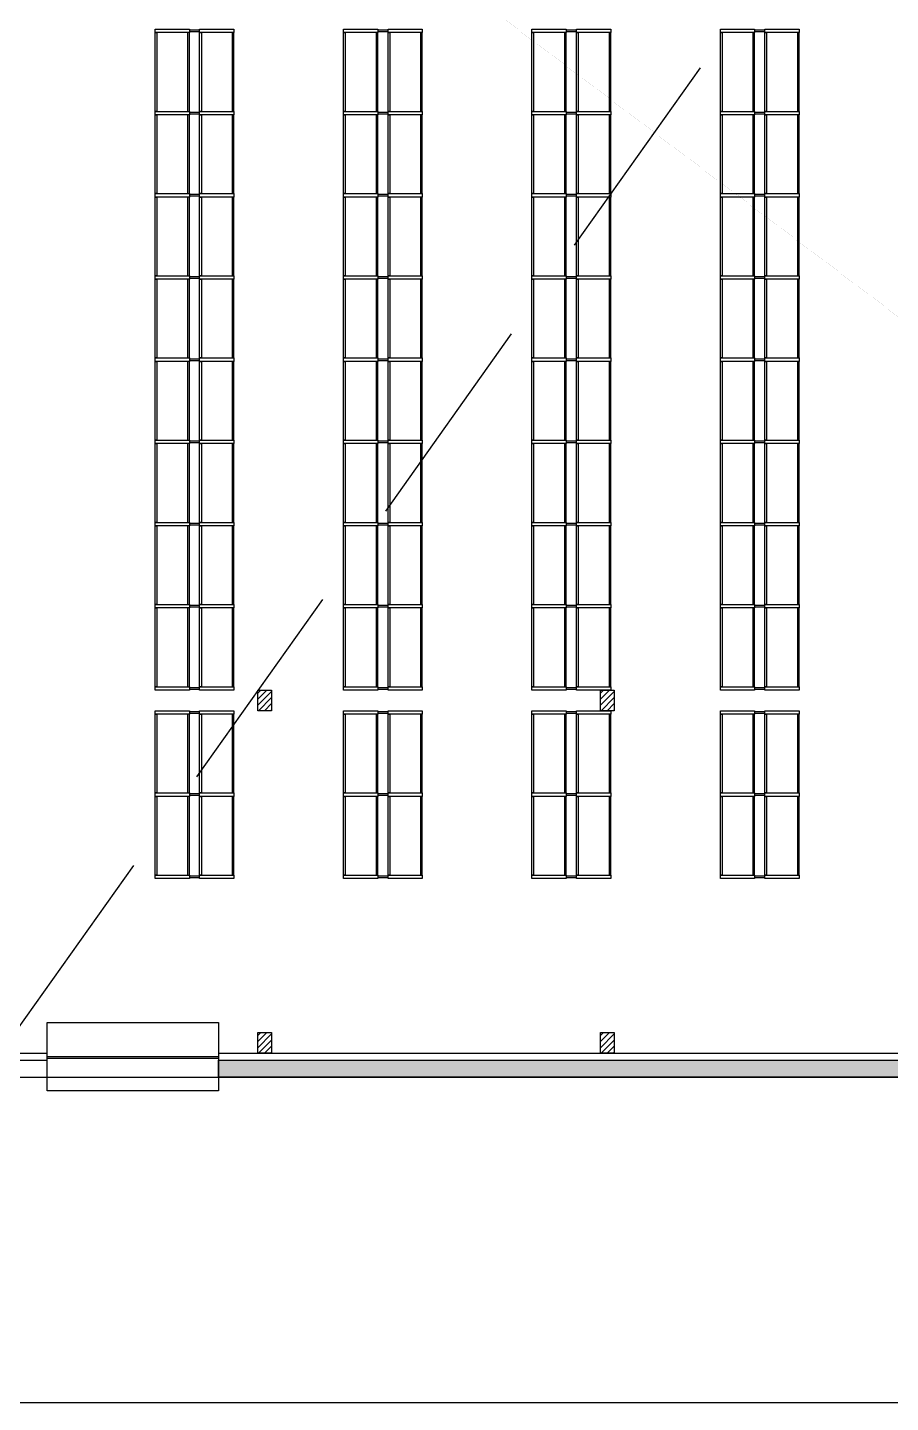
# Model space of a CAD drawing. Header units: millimetres. Extents: x 403 to 619, y 594 to 709.
# Drawn here: x 566.16 to 591.36, y 594.22 to 634.37 of the extents above; entities that cross this region are included whole.
import ezdxf

# ---------------------------------------------------------------- set-up
doc = ezdxf.new("R2010")
doc.units = ezdxf.units.MM
doc.linetypes.add('HIDDEN', pattern=[9.525, 6.35, -3.175])
for name, color, linetype in [('BASTIDOR', 5, 'Continuous'), ('COTAS', 6, 'Continuous'), ('Hatch', 252, 'Continuous'), ('LARGUERO', 30, 'Continuous'), ('UB', 1, 'Continuous')]:
    doc.layers.add(name, color=color, linetype=linetype)
doc.layers.add('Muros', color=1, linetype='Continuous', lineweight=25)

msp = doc.modelspace()

# ---------------------------------------------------------------- hatches: boundary and pattern name
h = msp.add_hatch()
h.set_pattern_fill('ANSI31', color=253, style=0)
h.set_pattern_definition([(45, (559.71121, 579.83616), (-0.08838835, 0.08838835), [])])
h.paths.add_polyline_path([(572.889582, 614.420915), (572.889582, 615.020915), (573.289582, 615.020915), (573.289582, 614.420915)])
h = msp.add_hatch()
h.set_pattern_fill('ANSI31', color=253, style=0)
h.set_pattern_definition([(45, (569.71121, 579.83616), (-0.08838835, 0.08838835), [])])
h.paths.add_polyline_path([(582.889582, 614.420915), (582.889582, 615.020915), (583.289582, 615.020915), (583.289582, 614.420915)])
h = msp.add_hatch()
h.set_pattern_fill('ANSI31', color=253, style=0)
h.set_pattern_definition([(45, (559.71121, 569.83616), (-0.08838835, 0.08838835), [])])
h.paths.add_polyline_path([(572.889582, 604.420915), (572.889582, 605.020915), (573.289582, 605.020915), (573.289582, 604.420915)])
h = msp.add_hatch()
h.set_pattern_fill('ANSI31', color=253, style=0)
h.set_pattern_definition([(45, (569.71121, 569.83616), (-0.08838835, 0.08838835), [])])
h.paths.add_polyline_path([(582.889582, 604.420915), (582.889582, 605.020915), (583.289582, 605.020915), (583.289582, 604.420915)])
at = {"layer": 'Hatch'}
h = msp.add_hatch(color=256, dxfattribs=at)
h.dxf.hatch_style = 1
h.paths.add_polyline_path([(571.739582, 604.220915), (605.589582, 604.220915), (605.589582, 603.720915), (571.739582, 603.720915)])

# ---------------------------------------------------------------- linework, layer by layer
at = {"color": 253}
for p, q in [((566.739582, 605.320915), (571.739582, 605.320915)), ((566.739582, 603.320915), (566.739582, 605.320915)), ((571.739582, 605.320915), (571.739582, 603.320915)), ((566.739582, 604.320915), (571.739582, 604.320915)), ((566.739582, 604.270915), (571.739582, 604.270915)), ((538.789582, 603.720915), (613.989582, 603.720915)), ((571.739582, 603.320915), (566.739582, 603.320915)), ((529.589582, 594.220915), (619.489582, 594.220915))]:
    msp.add_line(p, q, dxfattribs=at)
for p, q in [((539.989582, 604.420915), (566.739582, 604.420915)), ((539.589582, 604.220915), (566.739582, 604.220915)), ((571.739582, 604.220915), (605.589582, 604.220915))]:
    msp.add_line(p, q)
for points in [[(572.889582, 614.420915), (572.889582, 615.020915), (573.289582, 615.020915), (573.289582, 614.420915), (572.889582, 614.420915)], [(582.889582, 614.420915), (582.889582, 615.020915), (583.289582, 615.020915), (583.289582, 614.420915), (582.889582, 614.420915)], [(572.889582, 604.420915), (572.889582, 605.020915), (573.289582, 605.020915), (573.289582, 604.420915), (572.889582, 604.420915)], [(582.889582, 604.420915), (582.889582, 605.020915), (583.289582, 605.020915), (583.289582, 604.420915), (582.889582, 604.420915)]]:
    msp.add_lwpolyline(points, dxfattribs=at)
msp.add_lwpolyline([(571.739582, 604.220915), (605.589582, 604.220915), (605.589582, 603.720915), (571.739582, 603.720915), (571.739582, 604.220915)])
at = {"layer": 'BASTIDOR', "color": 253}
for points in [[(570.889582, 634.320915), (570.889582, 634.220915), (569.889582, 634.220915), (569.889582, 634.320915)], [(572.189582, 634.320915), (572.189582, 634.220915), (571.189582, 634.220915), (571.189582, 634.320915)], [(576.389582, 634.320915), (576.389582, 634.220915), (575.389582, 634.220915), (575.389582, 634.320915)], [(577.689582, 634.320915), (577.689582, 634.220915), (576.689582, 634.220915), (576.689582, 634.320915)], [(581.889582, 634.320915), (581.889582, 634.220915), (580.889582, 634.220915), (580.889582, 634.320915)], [(583.189582, 634.320915), (583.189582, 634.220915), (582.189582, 634.220915), (582.189582, 634.320915)], [(587.389582, 634.320915), (587.389582, 634.220915), (586.389582, 634.220915), (586.389582, 634.320915)], [(588.689582, 634.320915), (588.689582, 634.220915), (587.689582, 634.220915), (587.689582, 634.320915)], [(570.889582, 631.920915), (570.889582, 631.820915), (569.889582, 631.820915), (569.889582, 631.920915)], [(572.189582, 631.920915), (572.189582, 631.820915), (571.189582, 631.820915), (571.189582, 631.920915)], [(576.389582, 631.920915), (576.389582, 631.820915), (575.389582, 631.820915), (575.389582, 631.920915)], [(577.689582, 631.920915), (577.689582, 631.820915), (576.689582, 631.820915), (576.689582, 631.920915)], [(581.889582, 631.920915), (581.889582, 631.820915), (580.889582, 631.820915), (580.889582, 631.920915)], [(583.189582, 631.920915), (583.189582, 631.820915), (582.189582, 631.820915), (582.189582, 631.920915)], [(587.389582, 631.920915), (587.389582, 631.820915), (586.389582, 631.820915), (586.389582, 631.920915)], [(588.689582, 631.920915), (588.689582, 631.820915), (587.689582, 631.820915), (587.689582, 631.920915)], [(570.889582, 629.520915), (570.889582, 629.420915), (569.889582, 629.420915), (569.889582, 629.520915)], [(572.189582, 629.520915), (572.189582, 629.420915), (571.189582, 629.420915), (571.189582, 629.520915)], [(576.389582, 629.520915), (576.389582, 629.420915), (575.389582, 629.420915), (575.389582, 629.520915)], [(577.689582, 629.520915), (577.689582, 629.420915), (576.689582, 629.420915), (576.689582, 629.520915)], [(581.889582, 629.520915), (581.889582, 629.420915), (580.889582, 629.420915), (580.889582, 629.520915)], [(583.189582, 629.520915), (583.189582, 629.420915), (582.189582, 629.420915), (582.189582, 629.520915)], [(587.389582, 629.520915), (587.389582, 629.420915), (586.389582, 629.420915), (586.389582, 629.520915)], [(588.689582, 629.520915), (588.689582, 629.420915), (587.689582, 629.420915), (587.689582, 629.520915)], [(570.889582, 627.120915), (570.889582, 627.020915), (569.889582, 627.020915), (569.889582, 627.120915)], [(570.889582, 627.120915), (570.889582, 627.020915), (569.889582, 627.020915), (569.889582, 627.120915)], [(572.189582, 627.120915), (572.189582, 627.020915), (571.189582, 627.020915), (571.189582, 627.120915)], [(572.189582, 627.120915), (572.189582, 627.020915), (571.189582, 627.020915), (571.189582, 627.120915)], [(576.389582, 627.120915), (576.389582, 627.020915), (575.389582, 627.020915), (575.389582, 627.120915)], [(576.389582, 627.120915), (576.389582, 627.020915), (575.389582, 627.020915), (575.389582, 627.120915)], [(577.689582, 627.120915), (577.689582, 627.020915), (576.689582, 627.020915), (576.689582, 627.120915)], [(577.689582, 627.120915), (577.689582, 627.020915), (576.689582, 627.020915), (576.689582, 627.120915)], [(581.889582, 627.120915), (581.889582, 627.020915), (580.889582, 627.020915), (580.889582, 627.120915)], [(583.189582, 627.120915), (583.189582, 627.020915), (582.189582, 627.020915), (582.189582, 627.120915)], [(587.389582, 627.120915), (587.389582, 627.020915), (586.389582, 627.020915), (586.389582, 627.120915)], [(588.689582, 627.120915), (588.689582, 627.020915), (587.689582, 627.020915), (587.689582, 627.120915)], [(570.889582, 624.720915), (570.889582, 624.620915), (569.889582, 624.620915), (569.889582, 624.720915)], [(572.189582, 624.720915), (572.189582, 624.620915), (571.189582, 624.620915), (571.189582, 624.720915)], [(576.389582, 624.720915), (576.389582, 624.620915), (575.389582, 624.620915), (575.389582, 624.720915)], [(577.689582, 624.720915), (577.689582, 624.620915), (576.689582, 624.620915), (576.689582, 624.720915)], [(581.889582, 624.720915), (581.889582, 624.620915), (580.889582, 624.620915), (580.889582, 624.720915)], [(583.189582, 624.720915), (583.189582, 624.620915), (582.189582, 624.620915), (582.189582, 624.720915)], [(587.389582, 624.720915), (587.389582, 624.620915), (586.389582, 624.620915), (586.389582, 624.720915)], [(588.689582, 624.720915), (588.689582, 624.620915), (587.689582, 624.620915), (587.689582, 624.720915)], [(570.889582, 622.320915), (570.889582, 622.220915), (569.889582, 622.220915), (569.889582, 622.320915)], [(572.189582, 622.320915), (572.189582, 622.220915), (571.189582, 622.220915), (571.189582, 622.320915)], [(576.389582, 622.320915), (576.389582, 622.220915), (575.389582, 622.220915), (575.389582, 622.320915)], [(577.689582, 622.320915), (577.689582, 622.220915), (576.689582, 622.220915), (576.689582, 622.320915)], [(581.889582, 622.320915), (581.889582, 622.220915), (580.889582, 622.220915), (580.889582, 622.320915)], [(583.189582, 622.320915), (583.189582, 622.220915), (582.189582, 622.220915), (582.189582, 622.320915)], [(587.389582, 622.320915), (587.389582, 622.220915), (586.389582, 622.220915), (586.389582, 622.320915)], [(588.689582, 622.320915), (588.689582, 622.220915), (587.689582, 622.220915), (587.689582, 622.320915)], [(570.889582, 619.920915), (570.889582, 619.820915), (569.889582, 619.820915), (569.889582, 619.920915)], [(572.189582, 619.920915), (572.189582, 619.820915), (571.189582, 619.820915), (571.189582, 619.920915)], [(576.389582, 619.920915), (576.389582, 619.820915), (575.389582, 619.820915), (575.389582, 619.920915)], [(577.689582, 619.920915), (577.689582, 619.820915), (576.689582, 619.820915), (576.689582, 619.920915)], [(581.889582, 619.920915), (581.889582, 619.820915), (580.889582, 619.820915), (580.889582, 619.920915)], [(583.189582, 619.920915), (583.189582, 619.820915), (582.189582, 619.820915), (582.189582, 619.920915)], [(587.389582, 619.920915), (587.389582, 619.820915), (586.389582, 619.820915), (586.389582, 619.920915)], [(588.689582, 619.920915), (588.689582, 619.820915), (587.689582, 619.820915), (587.689582, 619.920915)], [(570.889582, 617.520915), (570.889582, 617.420915), (569.889582, 617.420915), (569.889582, 617.520915)], [(572.189582, 617.520915), (572.189582, 617.420915), (571.189582, 617.420915), (571.189582, 617.520915)], [(576.389582, 617.520915), (576.389582, 617.420915), (575.389582, 617.420915), (575.389582, 617.520915)], [(577.689582, 617.520915), (577.689582, 617.420915), (576.689582, 617.420915), (576.689582, 617.520915)], [(581.889582, 617.520915), (581.889582, 617.420915), (580.889582, 617.420915), (580.889582, 617.520915)], [(583.189582, 617.520915), (583.189582, 617.420915), (582.189582, 617.420915), (582.189582, 617.520915)], [(587.389582, 617.520915), (587.389582, 617.420915), (586.389582, 617.420915), (586.389582, 617.520915)], [(588.689582, 617.520915), (588.689582, 617.420915), (587.689582, 617.420915), (587.689582, 617.520915)], [(570.889582, 615.120915), (570.889582, 615.020915), (569.889582, 615.020915), (569.889582, 615.120915)], [(572.189582, 615.120915), (572.189582, 615.020915), (571.189582, 615.020915), (571.189582, 615.120915)], [(576.389582, 615.120915), (576.389582, 615.020915), (575.389582, 615.020915), (575.389582, 615.120915)], [(577.689582, 615.120915), (577.689582, 615.020915), (576.689582, 615.020915), (576.689582, 615.120915)], [(581.889582, 615.120915), (581.889582, 615.020915), (580.889582, 615.020915), (580.889582, 615.120915)], [(583.189582, 615.120915), (583.189582, 615.020915), (582.189582, 615.020915), (582.189582, 615.120915)], [(587.389582, 615.120915), (587.389582, 615.020915), (586.389582, 615.020915), (586.389582, 615.120915)], [(588.689582, 615.120915), (588.689582, 615.020915), (587.689582, 615.020915), (587.689582, 615.120915)], [(570.889582, 614.420915), (570.889582, 614.320915), (569.889582, 614.320915), (569.889582, 614.420915)], [(572.189582, 614.420915), (572.189582, 614.320915), (571.189582, 614.320915), (571.189582, 614.420915)], [(576.389582, 614.420915), (576.389582, 614.320915), (575.389582, 614.320915), (575.389582, 614.420915)], [(577.689582, 614.420915), (577.689582, 614.320915), (576.689582, 614.320915), (576.689582, 614.420915)], [(581.889582, 614.420915), (581.889582, 614.320915), (580.889582, 614.320915), (580.889582, 614.420915)], [(583.189582, 614.420915), (583.189582, 614.320915), (582.189582, 614.320915), (582.189582, 614.420915)], [(587.389582, 614.420915), (587.389582, 614.320915), (586.389582, 614.320915), (586.389582, 614.420915)], [(588.689582, 614.420915), (588.689582, 614.320915), (587.689582, 614.320915), (587.689582, 614.420915)], [(570.889582, 612.020915), (570.889582, 611.920915), (569.889582, 611.920915), (569.889582, 612.020915)], [(572.189582, 612.020915), (572.189582, 611.920915), (571.189582, 611.920915), (571.189582, 612.020915)], [(576.389582, 612.020915), (576.389582, 611.920915), (575.389582, 611.920915), (575.389582, 612.020915)], [(577.689582, 612.020915), (577.689582, 611.920915), (576.689582, 611.920915), (576.689582, 612.020915)], [(581.889582, 612.020915), (581.889582, 611.920915), (580.889582, 611.920915), (580.889582, 612.020915)], [(583.189582, 612.020915), (583.189582, 611.920915), (582.189582, 611.920915), (582.189582, 612.020915)], [(587.389582, 612.020915), (587.389582, 611.920915), (586.389582, 611.920915), (586.389582, 612.020915)], [(588.689582, 612.020915), (588.689582, 611.920915), (587.689582, 611.920915), (587.689582, 612.020915)], [(570.889582, 609.620915), (570.889582, 609.520915), (569.889582, 609.520915), (569.889582, 609.620915)], [(572.189582, 609.620915), (572.189582, 609.520915), (571.189582, 609.520915), (571.189582, 609.620915)], [(576.389582, 609.620915), (576.389582, 609.520915), (575.389582, 609.520915), (575.389582, 609.620915)], [(577.689582, 609.620915), (577.689582, 609.520915), (576.689582, 609.520915), (576.689582, 609.620915)], [(581.889582, 609.620915), (581.889582, 609.520915), (580.889582, 609.520915), (580.889582, 609.620915)], [(583.189582, 609.620915), (583.189582, 609.520915), (582.189582, 609.520915), (582.189582, 609.620915)], [(587.389582, 609.620915), (587.389582, 609.520915), (586.389582, 609.520915), (586.389582, 609.620915)], [(588.689582, 609.620915), (588.689582, 609.520915), (587.689582, 609.520915), (587.689582, 609.620915)]]:
    msp.add_lwpolyline(points, close=True, dxfattribs=at)
at = {"layer": 'COTAS', "linetype": 'HIDDEN'}
msp.add_line((565.589582, 604.720915), (612.889582, 671.320915), dxfattribs=at)
at = {"layer": 'COTAS', "linetype": 'HIDDEN', "const_width": 0.0015}
msp.add_lwpolyline([(613.289582, 609.520915), (561.739582, 648.477068)], dxfattribs=at)
at = {"layer": 'LARGUERO', "color": 253}
for points in [[(569.939582, 634.220915), (569.939582, 631.920915), (569.889582, 631.920915), (569.889582, 634.220915)], [(570.839582, 634.220915), (570.839582, 631.920915), (570.889582, 631.920915), (570.889582, 634.220915)], [(571.239582, 634.220915), (571.239582, 631.920915), (571.189582, 631.920915), (571.189582, 634.220915)], [(571.239582, 634.220915), (571.239582, 631.920915), (571.189582, 631.920915), (571.189582, 634.220915)], [(572.139582, 634.220915), (572.139582, 631.920915), (572.189582, 631.920915), (572.189582, 634.220915)], [(575.439582, 634.220915), (575.439582, 631.920915), (575.389582, 631.920915), (575.389582, 634.220915)], [(576.339582, 634.220915), (576.339582, 631.920915), (576.389582, 631.920915), (576.389582, 634.220915)], [(576.739582, 634.220915), (576.739582, 631.920915), (576.689582, 631.920915), (576.689582, 634.220915)], [(577.639582, 634.220915), (577.639582, 631.920915), (577.689582, 631.920915), (577.689582, 634.220915)], [(580.939582, 634.220915), (580.939582, 631.920915), (580.889582, 631.920915), (580.889582, 634.220915)], [(581.839582, 634.220915), (581.839582, 631.920915), (581.889582, 631.920915), (581.889582, 634.220915)], [(582.239582, 634.220915), (582.239582, 631.920915), (582.189582, 631.920915), (582.189582, 634.220915)], [(583.139582, 634.220915), (583.139582, 631.920915), (583.189582, 631.920915), (583.189582, 634.220915)], [(586.439582, 634.220915), (586.439582, 631.920915), (586.389582, 631.920915), (586.389582, 634.220915)], [(587.339582, 634.220915), (587.339582, 631.920915), (587.389582, 631.920915), (587.389582, 634.220915)], [(587.739582, 634.220915), (587.739582, 631.920915), (587.689582, 631.920915), (587.689582, 634.220915)], [(588.639582, 634.220915), (588.639582, 631.920915), (588.689582, 631.920915), (588.689582, 634.220915)], [(569.939582, 631.820915), (569.939582, 629.520915), (569.889582, 629.520915), (569.889582, 631.820915)], [(570.839582, 631.820915), (570.839582, 629.520915), (570.889582, 629.520915), (570.889582, 631.820915)], [(571.239582, 631.820915), (571.239582, 629.520915), (571.189582, 629.520915), (571.189582, 631.820915)], [(571.239582, 631.820915), (571.239582, 629.520915), (571.189582, 629.520915), (571.189582, 631.820915)], [(572.139582, 631.820915), (572.139582, 629.520915), (572.189582, 629.520915), (572.189582, 631.820915)], [(575.439582, 631.820915), (575.439582, 629.520915), (575.389582, 629.520915), (575.389582, 631.820915)], [(576.339582, 631.820915), (576.339582, 629.520915), (576.389582, 629.520915), (576.389582, 631.820915)], [(576.739582, 631.820915), (576.739582, 629.520915), (576.689582, 629.520915), (576.689582, 631.820915)], [(577.639582, 631.820915), (577.639582, 629.520915), (577.689582, 629.520915), (577.689582, 631.820915)], [(580.939582, 631.820915), (580.939582, 629.520915), (580.889582, 629.520915), (580.889582, 631.820915)], [(581.839582, 631.820915), (581.839582, 629.520915), (581.889582, 629.520915), (581.889582, 631.820915)], [(582.239582, 631.820915), (582.239582, 629.520915), (582.189582, 629.520915), (582.189582, 631.820915)], [(583.139582, 631.820915), (583.139582, 629.520915), (583.189582, 629.520915), (583.189582, 631.820915)], [(586.439582, 631.820915), (586.439582, 629.520915), (586.389582, 629.520915), (586.389582, 631.820915)], [(587.339582, 631.820915), (587.339582, 629.520915), (587.389582, 629.520915), (587.389582, 631.820915)], [(587.739582, 631.820915), (587.739582, 629.520915), (587.689582, 629.520915), (587.689582, 631.820915)], [(588.639582, 631.820915), (588.639582, 629.520915), (588.689582, 629.520915), (588.689582, 631.820915)], [(569.939582, 629.420915), (569.939582, 627.120915), (569.889582, 627.120915), (569.889582, 629.420915)], [(570.839582, 629.420915), (570.839582, 627.120915), (570.889582, 627.120915), (570.889582, 629.420915)], [(571.239582, 629.420915), (571.239582, 627.120915), (571.189582, 627.120915), (571.189582, 629.420915)], [(571.239582, 629.420915), (571.239582, 627.120915), (571.189582, 627.120915), (571.189582, 629.420915)], [(572.139582, 629.420915), (572.139582, 627.120915), (572.189582, 627.120915), (572.189582, 629.420915)], [(575.439582, 629.420915), (575.439582, 627.120915), (575.389582, 627.120915), (575.389582, 629.420915)], [(576.339582, 629.420915), (576.339582, 627.120915), (576.389582, 627.120915), (576.389582, 629.420915)], [(576.739582, 629.420915), (576.739582, 627.120915), (576.689582, 627.120915), (576.689582, 629.420915)], [(577.639582, 629.420915), (577.639582, 627.120915), (577.689582, 627.120915), (577.689582, 629.420915)], [(580.939582, 629.420915), (580.939582, 627.120915), (580.889582, 627.120915), (580.889582, 629.420915)], [(581.839582, 629.420915), (581.839582, 627.120915), (581.889582, 627.120915), (581.889582, 629.420915)], [(582.239582, 629.420915), (582.239582, 627.120915), (582.189582, 627.120915), (582.189582, 629.420915)], [(583.139582, 629.420915), (583.139582, 627.120915), (583.189582, 627.120915), (583.189582, 629.420915)], [(586.439582, 629.420915), (586.439582, 627.120915), (586.389582, 627.120915), (586.389582, 629.420915)], [(587.339582, 629.420915), (587.339582, 627.120915), (587.389582, 627.120915), (587.389582, 629.420915)], [(587.739582, 629.420915), (587.739582, 627.120915), (587.689582, 627.120915), (587.689582, 629.420915)], [(588.639582, 629.420915), (588.639582, 627.120915), (588.689582, 627.120915), (588.689582, 629.420915)], [(569.939582, 627.020915), (569.939582, 624.720915), (569.889582, 624.720915), (569.889582, 627.020915)], [(570.839582, 627.020915), (570.839582, 624.720915), (570.889582, 624.720915), (570.889582, 627.020915)], [(571.239582, 627.020915), (571.239582, 624.720915), (571.189582, 624.720915), (571.189582, 627.020915)], [(572.139582, 627.020915), (572.139582, 624.720915), (572.189582, 624.720915), (572.189582, 627.020915)], [(575.439582, 627.020915), (575.439582, 624.720915), (575.389582, 624.720915), (575.389582, 627.020915)], [(576.339582, 627.020915), (576.339582, 624.720915), (576.389582, 624.720915), (576.389582, 627.020915)], [(576.739582, 627.020915), (576.739582, 624.720915), (576.689582, 624.720915), (576.689582, 627.020915)], [(577.639582, 627.020915), (577.639582, 624.720915), (577.689582, 624.720915), (577.689582, 627.020915)], [(580.939582, 627.020915), (580.939582, 624.720915), (580.889582, 624.720915), (580.889582, 627.020915)], [(581.839582, 627.020915), (581.839582, 624.720915), (581.889582, 624.720915), (581.889582, 627.020915)], [(582.239582, 627.020915), (582.239582, 624.720915), (582.189582, 624.720915), (582.189582, 627.020915)], [(583.139582, 627.020915), (583.139582, 624.720915), (583.189582, 624.720915), (583.189582, 627.020915)], [(586.439582, 627.020915), (586.439582, 624.720915), (586.389582, 624.720915), (586.389582, 627.020915)], [(587.339582, 627.020915), (587.339582, 624.720915), (587.389582, 624.720915), (587.389582, 627.020915)], [(587.739582, 627.020915), (587.739582, 624.720915), (587.689582, 624.720915), (587.689582, 627.020915)], [(588.639582, 627.020915), (588.639582, 624.720915), (588.689582, 624.720915), (588.689582, 627.020915)], [(569.939582, 624.620915), (569.939582, 622.320915), (569.889582, 622.320915), (569.889582, 624.620915)], [(570.839582, 624.620915), (570.839582, 622.320915), (570.889582, 622.320915), (570.889582, 624.620915)], [(571.239582, 624.620915), (571.239582, 622.320915), (571.189582, 622.320915), (571.189582, 624.620915)], [(572.139582, 624.620915), (572.139582, 622.320915), (572.189582, 622.320915), (572.189582, 624.620915)], [(575.439582, 624.620915), (575.439582, 622.320915), (575.389582, 622.320915), (575.389582, 624.620915)], [(576.339582, 624.620915), (576.339582, 622.320915), (576.389582, 622.320915), (576.389582, 624.620915)], [(576.739582, 624.620915), (576.739582, 622.320915), (576.689582, 622.320915), (576.689582, 624.620915)], [(577.639582, 624.620915), (577.639582, 622.320915), (577.689582, 622.320915), (577.689582, 624.620915)], [(580.939582, 624.620915), (580.939582, 622.320915), (580.889582, 622.320915), (580.889582, 624.620915)], [(581.839582, 624.620915), (581.839582, 622.320915), (581.889582, 622.320915), (581.889582, 624.620915)], [(582.239582, 624.620915), (582.239582, 622.320915), (582.189582, 622.320915), (582.189582, 624.620915)], [(583.139582, 624.620915), (583.139582, 622.320915), (583.189582, 622.320915), (583.189582, 624.620915)], [(586.439582, 624.620915), (586.439582, 622.320915), (586.389582, 622.320915), (586.389582, 624.620915)], [(587.339582, 624.620915), (587.339582, 622.320915), (587.389582, 622.320915), (587.389582, 624.620915)], [(587.739582, 624.620915), (587.739582, 622.320915), (587.689582, 622.320915), (587.689582, 624.620915)], [(588.639582, 624.620915), (588.639582, 622.320915), (588.689582, 622.320915), (588.689582, 624.620915)], [(569.939582, 622.220915), (569.939582, 619.920915), (569.889582, 619.920915), (569.889582, 622.220915)], [(570.839582, 622.220915), (570.839582, 619.920915), (570.889582, 619.920915), (570.889582, 622.220915)], [(571.239582, 622.220915), (571.239582, 619.920915), (571.189582, 619.920915), (571.189582, 622.220915)], [(572.139582, 622.220915), (572.139582, 619.920915), (572.189582, 619.920915), (572.189582, 622.220915)], [(575.439582, 622.220915), (575.439582, 619.920915), (575.389582, 619.920915), (575.389582, 622.220915)], [(576.339582, 622.220915), (576.339582, 619.920915), (576.389582, 619.920915), (576.389582, 622.220915)], [(576.739582, 622.220915), (576.739582, 619.920915), (576.689582, 619.920915), (576.689582, 622.220915)], [(577.639582, 622.220915), (577.639582, 619.920915), (577.689582, 619.920915), (577.689582, 622.220915)], [(580.939582, 622.220915), (580.939582, 619.920915), (580.889582, 619.920915), (580.889582, 622.220915)], [(581.839582, 622.220915), (581.839582, 619.920915), (581.889582, 619.920915), (581.889582, 622.220915)], [(582.239582, 622.220915), (582.239582, 619.920915), (582.189582, 619.920915), (582.189582, 622.220915)], [(583.139582, 622.220915), (583.139582, 619.920915), (583.189582, 619.920915), (583.189582, 622.220915)], [(586.439582, 622.220915), (586.439582, 619.920915), (586.389582, 619.920915), (586.389582, 622.220915)], [(587.339582, 622.220915), (587.339582, 619.920915), (587.389582, 619.920915), (587.389582, 622.220915)], [(587.739582, 622.220915), (587.739582, 619.920915), (587.689582, 619.920915), (587.689582, 622.220915)], [(588.639582, 622.220915), (588.639582, 619.920915), (588.689582, 619.920915), (588.689582, 622.220915)], [(569.939582, 619.820915), (569.939582, 617.520915), (569.889582, 617.520915), (569.889582, 619.820915)], [(570.839582, 619.820915), (570.839582, 617.520915), (570.889582, 617.520915), (570.889582, 619.820915)], [(571.239582, 619.820915), (571.239582, 617.520915), (571.189582, 617.520915), (571.189582, 619.820915)], [(572.139582, 619.820915), (572.139582, 617.520915), (572.189582, 617.520915), (572.189582, 619.820915)], [(575.439582, 619.820915), (575.439582, 617.520915), (575.389582, 617.520915), (575.389582, 619.820915)], [(576.339582, 619.820915), (576.339582, 617.520915), (576.389582, 617.520915), (576.389582, 619.820915)], [(576.739582, 619.820915), (576.739582, 617.520915), (576.689582, 617.520915), (576.689582, 619.820915)], [(577.639582, 619.820915), (577.639582, 617.520915), (577.689582, 617.520915), (577.689582, 619.820915)], [(580.939582, 619.820915), (580.939582, 617.520915), (580.889582, 617.520915), (580.889582, 619.820915)], [(581.839582, 619.820915), (581.839582, 617.520915), (581.889582, 617.520915), (581.889582, 619.820915)], [(582.239582, 619.820915), (582.239582, 617.520915), (582.189582, 617.520915), (582.189582, 619.820915)], [(583.139582, 619.820915), (583.139582, 617.520915), (583.189582, 617.520915), (583.189582, 619.820915)], [(586.439582, 619.820915), (586.439582, 617.520915), (586.389582, 617.520915), (586.389582, 619.820915)], [(587.339582, 619.820915), (587.339582, 617.520915), (587.389582, 617.520915), (587.389582, 619.820915)], [(587.739582, 619.820915), (587.739582, 617.520915), (587.689582, 617.520915), (587.689582, 619.820915)], [(588.639582, 619.820915), (588.639582, 617.520915), (588.689582, 617.520915), (588.689582, 619.820915)], [(569.939582, 617.420915), (569.939582, 615.120915), (569.889582, 615.120915), (569.889582, 617.420915)], [(570.839582, 617.420915), (570.839582, 615.120915), (570.889582, 615.120915), (570.889582, 617.420915)], [(571.239582, 617.420915), (571.239582, 615.120915), (571.189582, 615.120915), (571.189582, 617.420915)], [(572.139582, 617.420915), (572.139582, 615.120915), (572.189582, 615.120915), (572.189582, 617.420915)], [(575.439582, 617.420915), (575.439582, 615.120915), (575.389582, 615.120915), (575.389582, 617.420915)], [(576.339582, 617.420915), (576.339582, 615.120915), (576.389582, 615.120915), (576.389582, 617.420915)], [(576.739582, 617.420915), (576.739582, 615.120915), (576.689582, 615.120915), (576.689582, 617.420915)], [(577.639582, 617.420915), (577.639582, 615.120915), (577.689582, 615.120915), (577.689582, 617.420915)], [(580.939582, 617.420915), (580.939582, 615.120915), (580.889582, 615.120915), (580.889582, 617.420915)], [(581.839582, 617.420915), (581.839582, 615.120915), (581.889582, 615.120915), (581.889582, 617.420915)], [(582.239582, 617.420915), (582.239582, 615.120915), (582.189582, 615.120915), (582.189582, 617.420915)], [(583.139582, 617.420915), (583.139582, 615.120915), (583.189582, 615.120915), (583.189582, 617.420915)], [(586.439582, 617.420915), (586.439582, 615.120915), (586.389582, 615.120915), (586.389582, 617.420915)], [(587.339582, 617.420915), (587.339582, 615.120915), (587.389582, 615.120915), (587.389582, 617.420915)], [(587.739582, 617.420915), (587.739582, 615.120915), (587.689582, 615.120915), (587.689582, 617.420915)], [(588.639582, 617.420915), (588.639582, 615.120915), (588.689582, 615.120915), (588.689582, 617.420915)], [(569.939582, 614.320915), (569.939582, 612.020915), (569.889582, 612.020915), (569.889582, 614.320915)], [(570.839582, 614.320915), (570.839582, 612.020915), (570.889582, 612.020915), (570.889582, 614.320915)], [(571.239582, 614.320915), (571.239582, 612.020915), (571.189582, 612.020915), (571.189582, 614.320915)], [(571.239582, 614.320915), (571.239582, 612.020915), (571.189582, 612.020915), (571.189582, 614.320915)], [(572.139582, 614.320915), (572.139582, 612.020915), (572.189582, 612.020915), (572.189582, 614.320915)], [(575.439582, 614.320915), (575.439582, 612.020915), (575.389582, 612.020915), (575.389582, 614.320915)], [(576.339582, 614.320915), (576.339582, 612.020915), (576.389582, 612.020915), (576.389582, 614.320915)], [(576.739582, 614.320915), (576.739582, 612.020915), (576.689582, 612.020915), (576.689582, 614.320915)], [(577.639582, 614.320915), (577.639582, 612.020915), (577.689582, 612.020915), (577.689582, 614.320915)], [(580.939582, 614.320915), (580.939582, 612.020915), (580.889582, 612.020915), (580.889582, 614.320915)], [(581.839582, 614.320915), (581.839582, 612.020915), (581.889582, 612.020915), (581.889582, 614.320915)], [(582.239582, 614.320915), (582.239582, 612.020915), (582.189582, 612.020915), (582.189582, 614.320915)], [(583.139582, 614.320915), (583.139582, 612.020915), (583.189582, 612.020915), (583.189582, 614.320915)], [(586.439582, 614.320915), (586.439582, 612.020915), (586.389582, 612.020915), (586.389582, 614.320915)], [(587.339582, 614.320915), (587.339582, 612.020915), (587.389582, 612.020915), (587.389582, 614.320915)], [(587.739582, 614.320915), (587.739582, 612.020915), (587.689582, 612.020915), (587.689582, 614.320915)], [(588.639582, 614.320915), (588.639582, 612.020915), (588.689582, 612.020915), (588.689582, 614.320915)], [(569.939582, 611.920915), (569.939582, 609.620915), (569.889582, 609.620915), (569.889582, 611.920915)], [(570.839582, 611.920915), (570.839582, 609.620915), (570.889582, 609.620915), (570.889582, 611.920915)], [(571.239582, 611.920915), (571.239582, 609.620915), (571.189582, 609.620915), (571.189582, 611.920915)], [(571.239582, 611.920915), (571.239582, 609.620915), (571.189582, 609.620915), (571.189582, 611.920915)], [(572.139582, 611.920915), (572.139582, 609.620915), (572.189582, 609.620915), (572.189582, 611.920915)], [(575.439582, 611.920915), (575.439582, 609.620915), (575.389582, 609.620915), (575.389582, 611.920915)], [(576.339582, 611.920915), (576.339582, 609.620915), (576.389582, 609.620915), (576.389582, 611.920915)], [(576.739582, 611.920915), (576.739582, 609.620915), (576.689582, 609.620915), (576.689582, 611.920915)], [(577.639582, 611.920915), (577.639582, 609.620915), (577.689582, 609.620915), (577.689582, 611.920915)], [(580.939582, 611.920915), (580.939582, 609.620915), (580.889582, 609.620915), (580.889582, 611.920915)], [(581.839582, 611.920915), (581.839582, 609.620915), (581.889582, 609.620915), (581.889582, 611.920915)], [(582.239582, 611.920915), (582.239582, 609.620915), (582.189582, 609.620915), (582.189582, 611.920915)], [(583.139582, 611.920915), (583.139582, 609.620915), (583.189582, 609.620915), (583.189582, 611.920915)], [(586.439582, 611.920915), (586.439582, 609.620915), (586.389582, 609.620915), (586.389582, 611.920915)], [(587.339582, 611.920915), (587.339582, 609.620915), (587.389582, 609.620915), (587.389582, 611.920915)], [(587.739582, 611.920915), (587.739582, 609.620915), (587.689582, 609.620915), (587.689582, 611.920915)], [(588.639582, 611.920915), (588.639582, 609.620915), (588.689582, 609.620915), (588.689582, 611.920915)]]:
    msp.add_lwpolyline(points, close=True, dxfattribs=at)
at = {"layer": 'Muros'}
msp.add_line((571.739582, 604.420915), (605.589582, 604.420915), dxfattribs=at)
at = {"layer": 'UB', "color": 253}
for points in [[(571.189582, 634.250915), (571.189582, 634.290915), (570.889582, 634.290915), (570.889582, 634.250915)], [(576.689582, 634.250915), (576.689582, 634.290915), (576.389582, 634.290915), (576.389582, 634.250915)], [(582.189582, 634.250915), (582.189582, 634.290915), (581.889582, 634.290915), (581.889582, 634.250915)], [(587.689582, 634.250915), (587.689582, 634.290915), (587.389582, 634.290915), (587.389582, 634.250915)], [(571.189582, 631.850915), (571.189582, 631.890915), (570.889582, 631.890915), (570.889582, 631.850915)], [(576.689582, 631.850915), (576.689582, 631.890915), (576.389582, 631.890915), (576.389582, 631.850915)], [(582.189582, 631.850915), (582.189582, 631.890915), (581.889582, 631.890915), (581.889582, 631.850915)], [(587.689582, 631.850915), (587.689582, 631.890915), (587.389582, 631.890915), (587.389582, 631.850915)], [(571.189582, 629.450915), (571.189582, 629.490915), (570.889582, 629.490915), (570.889582, 629.450915)], [(576.689582, 629.450915), (576.689582, 629.490915), (576.389582, 629.490915), (576.389582, 629.450915)], [(582.189582, 629.450915), (582.189582, 629.490915), (581.889582, 629.490915), (581.889582, 629.450915)], [(587.689582, 629.450915), (587.689582, 629.490915), (587.389582, 629.490915), (587.389582, 629.450915)], [(571.189582, 627.050915), (571.189582, 627.090915), (570.889582, 627.090915), (570.889582, 627.050915)], [(571.189582, 627.050915), (571.189582, 627.090915), (570.889582, 627.090915), (570.889582, 627.050915)], [(576.689582, 627.050915), (576.689582, 627.090915), (576.389582, 627.090915), (576.389582, 627.050915)], [(576.689582, 627.050915), (576.689582, 627.090915), (576.389582, 627.090915), (576.389582, 627.050915)], [(582.189582, 627.050915), (582.189582, 627.090915), (581.889582, 627.090915), (581.889582, 627.050915)], [(587.689582, 627.050915), (587.689582, 627.090915), (587.389582, 627.090915), (587.389582, 627.050915)], [(571.189582, 624.650915), (571.189582, 624.690915), (570.889582, 624.690915), (570.889582, 624.650915)], [(576.689582, 624.650915), (576.689582, 624.690915), (576.389582, 624.690915), (576.389582, 624.650915)], [(582.189582, 624.650915), (582.189582, 624.690915), (581.889582, 624.690915), (581.889582, 624.650915)], [(587.689582, 624.650915), (587.689582, 624.690915), (587.389582, 624.690915), (587.389582, 624.650915)], [(571.189582, 622.250915), (571.189582, 622.290915), (570.889582, 622.290915), (570.889582, 622.250915)], [(576.689582, 622.250915), (576.689582, 622.290915), (576.389582, 622.290915), (576.389582, 622.250915)], [(582.189582, 622.250915), (582.189582, 622.290915), (581.889582, 622.290915), (581.889582, 622.250915)], [(587.689582, 622.250915), (587.689582, 622.290915), (587.389582, 622.290915), (587.389582, 622.250915)], [(571.189582, 619.850915), (571.189582, 619.890915), (570.889582, 619.890915), (570.889582, 619.850915)], [(576.689582, 619.850915), (576.689582, 619.890915), (576.389582, 619.890915), (576.389582, 619.850915)], [(582.189582, 619.850915), (582.189582, 619.890915), (581.889582, 619.890915), (581.889582, 619.850915)], [(587.689582, 619.850915), (587.689582, 619.890915), (587.389582, 619.890915), (587.389582, 619.850915)], [(571.189582, 617.450915), (571.189582, 617.490915), (570.889582, 617.490915), (570.889582, 617.450915)], [(576.689582, 617.450915), (576.689582, 617.490915), (576.389582, 617.490915), (576.389582, 617.450915)], [(582.189582, 617.450915), (582.189582, 617.490915), (581.889582, 617.490915), (581.889582, 617.450915)], [(587.689582, 617.450915), (587.689582, 617.490915), (587.389582, 617.490915), (587.389582, 617.450915)], [(571.189582, 615.050915), (571.189582, 615.090915), (570.889582, 615.090915), (570.889582, 615.050915)], [(576.689582, 615.050915), (576.689582, 615.090915), (576.389582, 615.090915), (576.389582, 615.050915)], [(582.189582, 615.050915), (582.189582, 615.090915), (581.889582, 615.090915), (581.889582, 615.050915)], [(587.689582, 615.050915), (587.689582, 615.090915), (587.389582, 615.090915), (587.389582, 615.050915)], [(571.189582, 614.350915), (571.189582, 614.390915), (570.889582, 614.390915), (570.889582, 614.350915)], [(576.689582, 614.350915), (576.689582, 614.390915), (576.389582, 614.390915), (576.389582, 614.350915)], [(582.189582, 614.350915), (582.189582, 614.390915), (581.889582, 614.390915), (581.889582, 614.350915)], [(587.689582, 614.350915), (587.689582, 614.390915), (587.389582, 614.390915), (587.389582, 614.350915)], [(571.189582, 611.950915), (571.189582, 611.990915), (570.889582, 611.990915), (570.889582, 611.950915)], [(576.689582, 611.950915), (576.689582, 611.990915), (576.389582, 611.990915), (576.389582, 611.950915)], [(582.189582, 611.950915), (582.189582, 611.990915), (581.889582, 611.990915), (581.889582, 611.950915)], [(587.689582, 611.950915), (587.689582, 611.990915), (587.389582, 611.990915), (587.389582, 611.950915)], [(571.189582, 609.550915), (571.189582, 609.590915), (570.889582, 609.590915), (570.889582, 609.550915)], [(576.689582, 609.550915), (576.689582, 609.590915), (576.389582, 609.590915), (576.389582, 609.550915)], [(582.189582, 609.550915), (582.189582, 609.590915), (581.889582, 609.590915), (581.889582, 609.550915)], [(587.689582, 609.550915), (587.689582, 609.590915), (587.389582, 609.590915), (587.389582, 609.550915)]]:
    msp.add_lwpolyline(points, close=True, dxfattribs=at)

doc.saveas('drawing.dxf')
